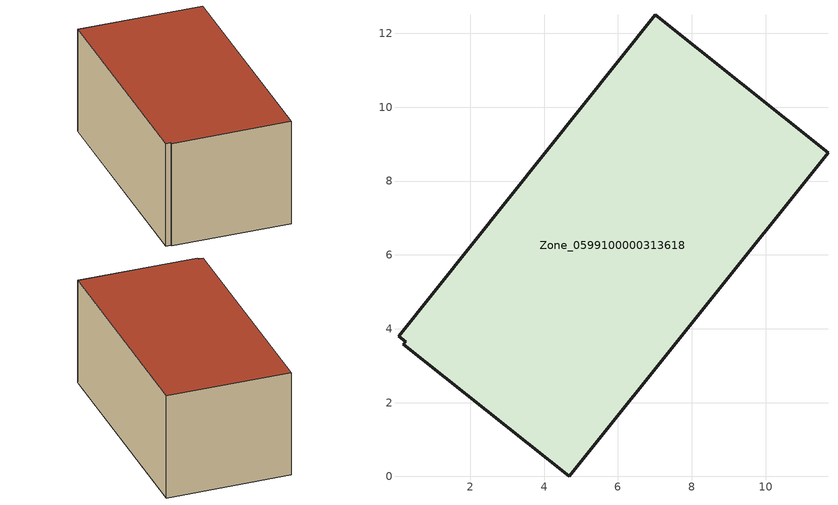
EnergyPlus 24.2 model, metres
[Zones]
Zone_0599100000313618
 floor ground (C_G): 0.25,3.65 0.06,3.8 7.01,12.51 11.69,8.77 4.68,0 0.19,3.58 z0.45
 wall outside (C_F): 11.69,8.77 7.01,12.51 0.06,3.8 0.25,3.65 0.19,3.58 4.68,0 11.69,8.77 z0.45:5.72
 roof outside (C_R): 0.06,3.8 0.25,3.65 0.19,3.58 4.68,0 11.69,8.77 7.01,12.51 z5.72
[BUILDING]
Pand.0599100000313618: North Axis=0; Terrain=City; Loads Convergence Tolerance Value=0.04; Temperature Convergence Tolerance Value=0.4; Solar Distribution=FullExterior; Maximum Number of Warmup Days=25; Minimum Number of Warmup Days=1
[Site:Location]
Rotterdam.The.Hague.AP_ZH_NLD Design_Conditions: Latitude=51.96; Longitude=4.45; Time Zone=1; Elevation=-4.5
[SITE:GROUNDTEMPERATURE:BUILDINGSURFACE]
18, 18, 18, 18, 18, 18, 18, 18, 18, 18, 18, 18
[MATERIAL] Thermal Absorptance=0.9; Solar Absorptance=0.7; Visible Absorptance=0.7
Name | Roughness | Thickness | Conductivity | Density | Specific Heat
G.TI.1975-1991 | MediumSmooth | 0.15 | 0.288461 | 540 | 1210
F.TI.1975-1991 | Rough | 0.3 | 0.230769 | 1920 | 840
R.TI.1975-1991 | MediumRough | 0.2 | 0.153846 | 1500 | 1000
[CONSTRUCTION]
C_G: G.TI.1975-1991
C_F: F.TI.1975-1991
C_R: R.TI.1975-1991
[ZONE]
Zone_0599100000313618: Type=1; Multiplier=1; Ceiling Height=Autocalculate; Volume=Autocalculate; Floor Area=autocalculate; Part of Total Floor Area=Yes
[ZONEINFILTRATION:DESIGNFLOWRATE]
Infil_Zone_0599100000313618: Zone or ZoneList or Space or SpaceList=Zone_0599100000313618; Schedule=AlwaysOn; Design Flow Rate Calculation Method=Flow/Area; Flow Rate per Floor Area=0.003; Constant Term Coefficient=1; Temperature Term Coefficient=0; Velocity Term Coefficient=0; Velocity Squared Term Coefficient=0
[HVACTEMPLATE:ZONE:IDEALLOADSAIRSYSTEM]
Zone_0599100000313618: Maximum Heating Supply Air Temperature=50; Minimum Cooling Supply Air Temperature=13; Maximum Heating Supply Air Humidity Ratio=0.0156; Minimum Cooling Supply Air Humidity Ratio=0.0077; Heating Limit=NoLimit; Cooling Limit=NoLimit; Dehumidification Control Type=ConstantSensibleHeatRatio; Cooling Sensible Heat Ratio=0.7; Dehumidification Setpoint=60; Humidification Control Type=None; Humidification Setpoint=30; Outdoor Air Method=None; Outdoor Air Flow Rate per Person=0.00944; Outdoor Air Flow Rate per Zone Floor Area=0; Outdoor Air Flow Rate per Zone=0; Demand Controlled Ventilation Type=None; Outdoor Air Economizer Type=NoEconomizer; Heat Recovery Type=None; Sensible Heat Recovery Effectiveness=0.7; Latent Heat Recovery Effectiveness=0.65
[ZONECONTROL:THERMOSTAT]
ThermostatControl_Zone_0599100000313618: Zone or ZoneList=Zone_0599100000313618; Control Type Schedule=DualSetpointControlType; Control 1=Thermostat_Zone_0599100000313618; Temperature Difference Between Cutout And Setpoint=0
[THERMOSTATSETPOINT:DUALSETPOINT]
Thermostat_Zone_0599100000313618: Heating Setpoint Temperature Schedule=HeatingSetpoint_Zone_0599100000313618; Cooling Setpoint Temperature Schedule=CoolingSetpoint_Zone_0599100000313618
[SCHEDULE:COMPACT]
HeatingSetpoint_Zone_0599100000313618: Through: 12/31, For: AllDays, Until: 24:00, 21
CoolingSetpoint_Zone_0599100000313618: Through: 12/31, For: AllDays, Until: 24:00, 24
DualSetpointControlType: Through: 12/31, For: AllDays, Until: 24:00, 4
AlwaysOn: Through: 12/31, For: AllDays, Until: 24:00, 1
